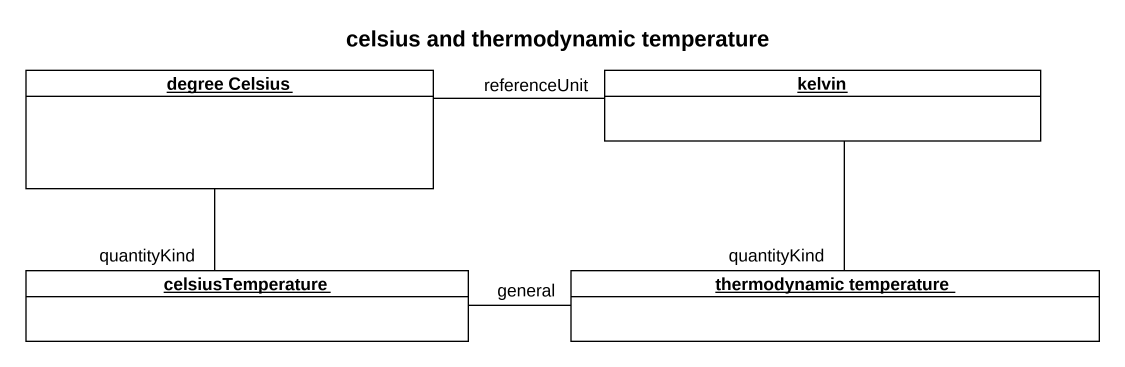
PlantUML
@startuml
title celsius and thermodynamic temperature
hide circle
hide empty members
object "degree Celsius" as degree_Celsius #FFFFFF
object kelvin #FFFFFF
object celsiusTemperature #FFFFFF
object "thermodynamic temperature" as thermodynamic_temperature #FFFFFF
degree_Celsius -- celsiusTemperature : quantityKind
kelvin -left- degree_Celsius : referenceUnit
kelvin -- thermodynamic_temperature : quantityKind
celsiusTemperature -right- thermodynamic_temperature : general
@enduml
